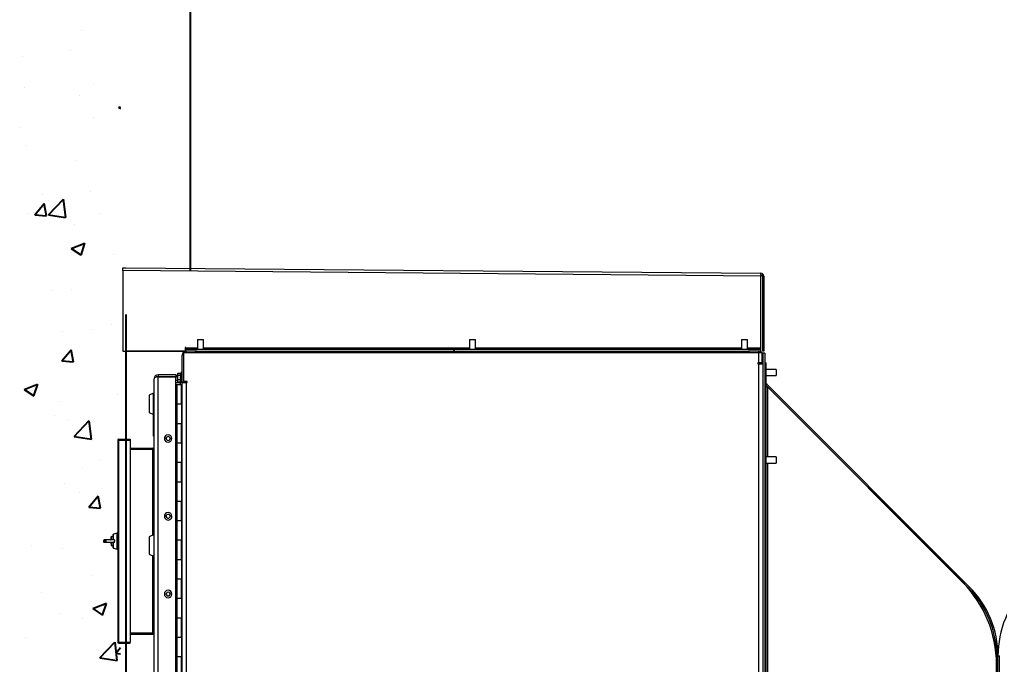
# Model space of a CAD drawing. Extents: x 1.3 to 36.8, y 1.2 to 24.4.
# Drawn here: x 9.058 to 10.109, y 21.726 to 22.417 of the extents above; entities that cross this region are included whole.
import ezdxf

# ---------------------------------------------------------------- set-up
doc = ezdxf.new("R2010")
doc.units = 0
doc.header["$LTSCALE"] = 96
doc.header["$MEASUREMENT"] = 0
doc.linetypes.add('DOT', pattern=[0.25, 0, -0.25])
doc.layers.add('Annotations', color=250, linetype='Continuous', lineweight=9)
doc.layers.add('NO PLOT - GRID', color=255, linetype='DOT', plot=False)
doc.styles.add('Borrego', font='ARIALN.TTF')
doc.dimstyles.new('Borrego', dxfattribs={"dimtxt": 0.075, "dimasz": 0.1, "dimexe": 0.05, "dimexo": 0.05, "dimgap": 0.05, "dimtad": 0, "dimdec": 0, "dimzin": 0, "dimdsep": 46, "dimlunit": 3, "dimtxsty": 'Borrego', "dimcen": 0.05, "dimadec": 1, "dimazin": 0, "dimtfac": 1, "dimtdec": 0, "dimtofl": 0, "dimtmove": 0, "dimatfit": 3, "dimfxl": 1, "dimtolj": 1, "dimtzin": 0, "dimarcsym": 0})

# ---------------------------------------------------------------- blocks, each defined once
blk = doc.blocks.new('*D69')
at = {"layer": 'Annotations', "color": 0, "lineweight": -2}
for p, q in [((9.1721, 22.1014), (9.1721, 20.3171)), ((8.9223, 21.1716), (8.9223, 20.3171)), ((8.8223, 20.3671), (8.7223, 20.3671)), ((9.2721, 20.3671), (9.3721, 20.3671))]:
    blk.add_line(p, q, dxfattribs=at)
at = {"layer": 'Annotations', "color": 0}
for points in [[(8.8223, 20.3837), (8.8223, 20.3504), (8.9223, 20.3671)], [(9.2721, 20.3837), (9.2721, 20.3504), (9.1721, 20.3671)]]:
    blk.add_solid(points, dxfattribs=at)
at = {"layer": 'Defpoints', "color": 0}
for p in [(9.1721, 22.1514), (8.9223, 21.2216), (8.9223, 20.3671)]:
    blk.add_point(p, dxfattribs=at)
at = {"layer": 'Annotations', "color": 0, "lineweight": 9, "insert": (9.0472, 20.3671), "char_height": 0.0875, "attachment_point": 5, "style": 'Borrego'}
blk.add_mtext("\\A1;1'", dxfattribs=at)

msp = doc.modelspace()

# ---------------------------------------------------------------- linework, layer by layer
for p, q in [((9.1245, 22.40532), (9.1245, 22.40532)), ((9.11309, 22.38414), (9.11309, 22.38414)), ((9.06094, 22.37727), (9.06094, 22.37727)), ((9.0636, 22.34411), (9.0636, 22.34411)), ((9.13703, 22.34882), (9.13703, 22.34882)), ((9.12197, 22.33597), (9.12197, 22.33597)), ((9.16438, 22.32319), (9.16649, 22.324)), ((9.16438, 22.32319), (9.16649, 22.32177)), ((9.13719, 22.31236), (9.13719, 22.31236)), ((9.05829, 22.30197), (9.05829, 22.30197)), ((9.06545, 22.28222), (9.06545, 22.28222)), ((9.11944, 22.26662), (9.11944, 22.26662)), ((9.08238, 22.23019), (9.08238, 22.23019)), ((9.13425, 22.23295), (9.13425, 22.23295)), ((9.07458, 22.20824), (9.08462, 22.22021)), ((9.08708, 22.20703), (9.08467, 22.22009)), ((9.08905, 22.20807), (9.10528, 22.22499)), ((9.10763, 22.2051), (9.10533, 22.22488)), ((9.06696, 22.20967), (9.06696, 22.20967)), ((9.07458, 22.20824), (9.08703, 22.20715)), ((9.08905, 22.20807), (9.10758, 22.2052)), ((9.14501, 22.20931), (9.14501, 22.20931)), ((9.1169, 22.19726), (9.1169, 22.19726)), ((9.11369, 22.17212), (9.12828, 22.17772)), ((9.1241, 22.16501), (9.12833, 22.1776)), ((9.11369, 22.17212), (9.12405, 22.16513)), ((9.15915, 22.16534), (9.15915, 22.16534)), ((9.0928, 22.12705), (9.0928, 22.12705)), ((9.11437, 22.12791), (9.11437, 22.12791)), ((9.1565, 22.09004), (9.1565, 22.09004)), ((9.10434, 22.08317), (9.10434, 22.08317)), ((9.13641, 22.08501), (9.13641, 22.08501)), ((9.10348, 22.05153), (9.11353, 22.0635)), ((9.11184, 22.05856), (9.11184, 22.05856)), ((9.11598, 22.05032), (9.11357, 22.06338)), ((9.10348, 22.05153), (9.11593, 22.05044)), ((9.063, 22.02104), (9.07759, 22.02664)), ((9.07341, 22.01394), (9.07764, 22.02653)), ((9.063, 22.02104), (9.07336, 22.01405)), ((9.06483, 22.01841), (9.06483, 22.01841)), ((9.16344, 22.0159), (9.16344, 22.0159)), ((9.10169, 22.00787), (9.10169, 22.00787)), ((9.09616, 21.99261), (9.09616, 21.99261)), ((9.1093, 21.98921), (9.1093, 21.98921)), ((9.11667, 21.97065), (9.1329, 21.98756)), ((9.13525, 21.96767), (9.13295, 21.98746)), ((9.11667, 21.97065), (9.1352, 21.96778)), ((9.1444, 21.9455), (9.1444, 21.9455)), ((9.12579, 21.93609), (9.12579, 21.93609)), ((9.10677, 21.91985), (9.10677, 21.91985)), ((9.12199, 21.91), (9.12199, 21.91)), ((9.13239, 21.89482), (9.14243, 21.90679)), ((9.14489, 21.89361), (9.14248, 21.90667)), ((9.13239, 21.89482), (9.14484, 21.89373)), ((9.07098, 21.85392), (9.07098, 21.85392)), ((9.10424, 21.8505), (9.10424, 21.8505)), ((9.1358, 21.8212), (9.1358, 21.8212)), ((9.08142, 21.80354), (9.08142, 21.80354)), ((9.13666, 21.78609), (9.15125, 21.79169)), ((9.13666, 21.78609), (9.14703, 21.7791)), ((9.14708, 21.77898), (9.1513, 21.79157)), ((9.14775, 21.78907), (9.14775, 21.78907)), ((9.1017, 21.78115), (9.1017, 21.78115)), ((9.12535, 21.77556), (9.12535, 21.77556)), ((9.06422, 21.7546), (9.06422, 21.7546)), ((9.14429, 21.73323), (9.16052, 21.75014)), ((9.16287, 21.73025), (9.16057, 21.75003)), ((9.16129, 21.73812), (9.16649, 21.7443)), ((9.14429, 21.73323), (9.16282, 21.73035)), ((9.16129, 21.73812), (9.16649, 21.73766))]:
    msp.add_line(p, q)
at = {"color": 7, "linetype": 'Continuous', "lineweight": 15}
for p, q in [((9.16892, 22.14984), (9.16893, 22.1514)), ((9.16892, 22.14828), (9.16892, 22.06208)), ((9.8533, 22.14231), (9.16892, 22.14828)), ((9.16893, 22.1514), (9.17207, 22.15138)), ((9.17207, 22.15138), (9.85331, 22.14543)), ((9.8533, 22.14387), (9.85331, 22.14543)), ((9.8533, 22.06521), (9.8533, 22.14231)), ((9.85484, 22.14231), (9.85484, 22.06208)), ((9.85484, 22.14231), (9.85641, 22.14231)), ((9.85641, 22.14231), (9.85641, 22.06208)), ((9.24896, 22.07439), (9.24896, 22.06365)), ((9.24896, 22.07439), (9.25552, 22.07439)), ((9.25552, 22.06365), (9.25552, 22.07439)), ((9.54063, 22.07439), (9.54063, 22.06365)), ((9.54063, 22.07439), (9.54719, 22.07439)), ((9.54719, 22.06365), (9.54719, 22.07439)), ((9.83229, 22.07439), (9.83229, 22.06365)), ((9.83229, 22.07439), (9.83885, 22.07439)), ((9.83885, 22.06365), (9.83885, 22.07439)), ((9.16892, 22.06208), (9.23585, 22.06208)), ((9.17204, 22.06208), (9.17204, 22.06207)), ((9.23653, 22.06207), (9.17204, 22.06207)), ((9.2325, 22.02886), (9.2325, 22.05771)), ((9.23406, 22.05771), (9.2325, 22.05771)), ((9.23406, 22.06052), (9.23406, 22.02932)), ((9.23406, 22.06052), (9.85433, 22.06052)), ((9.23663, 22.06599), (9.23585, 22.06599)), ((9.23585, 22.06599), (9.23585, 22.06208)), ((9.23663, 22.06363), (9.23585, 22.06363)), ((9.23663, 22.06521), (9.23663, 22.06599)), ((9.23663, 22.06521), (9.23663, 22.06365)), ((9.24896, 22.06521), (9.23663, 22.06521)), ((9.23663, 22.06208), (9.23663, 22.06365)), ((9.8533, 22.06365), (9.23663, 22.06365)), ((9.23688, 22.06208), (9.23663, 22.06208)), ((9.24703, 22.06208), (9.23688, 22.06208)), ((9.23688, 22.06052), (9.23688, 22.06208)), ((9.24703, 22.06052), (9.24703, 22.06208)), ((9.24813, 22.06208), (9.24703, 22.06208)), ((9.24813, 22.06052), (9.24813, 22.06208)), ((9.24813, 22.06208), (9.83969, 22.06208)), ((9.54063, 22.06521), (9.25552, 22.06521)), ((9.83229, 22.06521), (9.54719, 22.06521)), ((9.8533, 22.06521), (9.83885, 22.06521)), ((9.83969, 22.06208), (9.83969, 22.06052)), ((9.84078, 22.06208), (9.83969, 22.06208)), ((9.84078, 22.06052), (9.84078, 22.06208)), ((9.85094, 22.06208), (9.84078, 22.06208)), ((9.8533, 22.06208), (9.85094, 22.06208)), ((9.85094, 20.74958), (9.85094, 22.06208)), ((9.8533, 22.06365), (9.8533, 22.06521)), ((9.8533, 22.06208), (9.8533, 22.06365)), ((9.85433, 22.06052), (9.85433, 22.04943)), ((9.85433, 22.05771), (9.85531, 22.05771)), ((9.85641, 22.06208), (9.85484, 22.06208)), ((9.85531, 22.0599), (9.85531, 21.38458)), ((9.8575, 22.0599), (9.85531, 22.0599)), ((9.8575, 22.0599), (9.8575, 21.38458)), ((9.85433, 22.04943), (9.84984, 22.04943)), ((9.84984, 22.04943), (9.84984, 22.04833)), ((9.84984, 22.04833), (9.85094, 22.04833)), ((9.85094, 22.04833), (9.85531, 22.04833)), ((9.85313, 22.04943), (9.85313, 22.04906)), ((9.85531, 22.04906), (9.85313, 22.04906)), ((9.8575, 22.04948), (9.85906, 22.04948)), ((9.85906, 22.02775), (9.85906, 22.04948)), ((9.20675, 22.03667), (9.20675, 22.03448)), ((9.22581, 22.03667), (9.20675, 22.03667)), ((9.22581, 22.03667), (9.22581, 22.03448)), ((9.22807, 22.03817), (9.22758, 22.03754)), ((9.22758, 22.03754), (9.22758, 22.03699)), ((9.22758, 22.03344), (9.22758, 22.03699)), ((9.23109, 22.03817), (9.22807, 22.03817)), ((9.2316, 22.03896), (9.2314, 22.03841)), ((9.2316, 22.03344), (9.2316, 22.03896)), ((9.8698, 22.04234), (9.85906, 22.04234)), ((9.8698, 22.04234), (9.8698, 22.03578)), ((9.20238, 20.73771), (9.20238, 22.03229)), ((9.20456, 22.03448), (9.20456, 22.03406)), ((9.21498, 22.03448), (9.20456, 22.03448)), ((9.20675, 22.03433), (9.22581, 22.03433)), ((9.20675, 20.73567), (9.20675, 22.03433)), ((9.22581, 22.03448), (9.21498, 22.03448)), ((9.21498, 22.03433), (9.21498, 22.03448)), ((9.22485, 22.03433), (9.22485, 22.03448)), ((9.22758, 22.0359), (9.22581, 22.0359)), ((9.22581, 20.73567), (9.22581, 22.03433)), ((9.22581, 22.03098), (9.22758, 22.03098)), ((9.22581, 22.02823), (9.23031, 22.02823)), ((9.22581, 22.02625), (9.22685, 22.02625)), ((9.22685, 22.02625), (9.23185, 22.02625)), ((9.22685, 22.02625), (9.22685, 22.00542)), ((9.22758, 22.03344), (9.22758, 22.02989)), ((9.22758, 22.02989), (9.22758, 22.02934)), ((9.22758, 22.02934), (9.22807, 22.0287)), ((9.23109, 22.03581), (9.22807, 22.03581)), ((9.23109, 22.03107), (9.22807, 22.03107)), ((9.23109, 22.0287), (9.22807, 22.0287)), ((9.2325, 22.02823), (9.23031, 22.02823)), ((9.23031, 22.02823), (9.23031, 22.02625)), ((9.2314, 22.02846), (9.23149, 22.02823)), ((9.2316, 22.02823), (9.2316, 22.03344)), ((9.23185, 22.00542), (9.23185, 22.02625)), ((9.2325, 22.02625), (9.23185, 22.02625)), ((9.2325, 22.02886), (9.23469, 22.02886)), ((9.2325, 22.02823), (9.2325, 22.02886)), ((9.2325, 20.74177), (9.2325, 22.02823)), ((9.2325, 22.02823), (9.23688, 22.02823)), ((9.23797, 22.02932), (9.23406, 22.02932)), ((9.23469, 22.02886), (9.23469, 22.02932)), ((9.23469, 22.02823), (9.23469, 22.02886)), ((9.23625, 22.02932), (9.23625, 22.02823)), ((9.23688, 22.02823), (9.23688, 20.74177)), ((9.23688, 22.02823), (9.23797, 22.02823)), ((9.23797, 22.02823), (9.23797, 22.02932)), ((9.8575, 22.02775), (9.85906, 22.02775)), ((9.85952, 22.02665), (9.85842, 22.02554)), ((9.85906, 22.03578), (9.8698, 22.03578)), ((10.07699, 21.80918), (9.85952, 22.02665)), ((9.20238, 22.01714), (9.19717, 22.01471)), ((9.20185, 21.97072), (9.20185, 22.01583)), ((9.20185, 22.01583), (9.20238, 22.01583)), ((9.8575, 22.02448), (9.85906, 22.02448)), ((9.86055, 22.02341), (9.85842, 22.02554)), ((9.85906, 21.04948), (9.85906, 22.02448)), ((9.86063, 22.02333), (10.06933, 21.81463)), ((10.07589, 21.80807), (9.86063, 22.02333)), ((9.86063, 21.94859), (9.86063, 22.02333)), ((9.19717, 22.01471), (9.19717, 21.99613)), ((9.22685, 22.00542), (9.22685, 21.98458)), ((9.22685, 22.00542), (9.23185, 22.00542)), ((9.22685, 22.00542), (9.23185, 22.00542)), ((9.23185, 22.00542), (9.23185, 21.98458)), ((9.23185, 22.00542), (9.2325, 22.00542)), ((9.19717, 21.99613), (9.20185, 21.99394)), ((9.22685, 21.98458), (9.23185, 21.98458)), ((9.22685, 21.98458), (9.23185, 21.98458)), ((9.22685, 21.98458), (9.22685, 21.96375)), ((9.23185, 21.96375), (9.23185, 21.98458)), ((9.23185, 21.98458), (9.2325, 21.98458)), ((9.16458, 21.96653), (9.1634, 21.96653)), ((9.1634, 21.96653), (9.1634, 21.75014)), ((9.16458, 21.96673), (9.16458, 21.96771)), ((9.16458, 21.96771), (9.17694, 21.96771)), ((9.16458, 21.96673), (9.17694, 21.96673)), ((9.16458, 21.96653), (9.17694, 21.96653)), ((9.16458, 21.75014), (9.16458, 21.96653)), ((9.17694, 21.96771), (9.17694, 21.96673)), ((9.17694, 21.96653), (9.17694, 21.75014)), ((9.20185, 21.97072), (9.20238, 21.97072)), ((9.22685, 21.96375), (9.22685, 21.94292)), ((9.22685, 21.96375), (9.23185, 21.96375)), ((9.22685, 21.96375), (9.23185, 21.96375)), ((9.23185, 21.96375), (9.23185, 21.94292)), ((9.23185, 21.96375), (9.2325, 21.96375)), ((9.17694, 21.95792), (9.20119, 21.95792)), ((9.17694, 21.95694), (9.20119, 21.95694)), ((9.20119, 21.95679), (9.17694, 21.95679)), ((9.20119, 21.95792), (9.20119, 21.95694)), ((9.20119, 21.86492), (9.20119, 21.95679)), ((9.22685, 21.94292), (9.23185, 21.94292)), ((9.22685, 21.94292), (9.23185, 21.94292)), ((9.22685, 21.94292), (9.22685, 21.92208)), ((9.23185, 21.92208), (9.23185, 21.94292)), ((9.23185, 21.94292), (9.2325, 21.94292)), ((9.8698, 21.94859), (9.85906, 21.94859)), ((9.85906, 21.94203), (9.8698, 21.94203)), ((9.86063, 21.69859), (9.86063, 21.94203)), ((9.8698, 21.94859), (9.8698, 21.94203)), ((9.22685, 21.92208), (9.22685, 21.90125)), ((9.22685, 21.92208), (9.23185, 21.92208)), ((9.22685, 21.92208), (9.23185, 21.92208)), ((9.23185, 21.92208), (9.23185, 21.90125)), ((9.23185, 21.92208), (9.2325, 21.92208)), ((9.22685, 21.90125), (9.23185, 21.90125)), ((9.22685, 21.90125), (9.22685, 21.88042)), ((9.22685, 21.90125), (9.23185, 21.90125)), ((9.23185, 21.88042), (9.23185, 21.90125)), ((9.23185, 21.90125), (9.2325, 21.90125)), ((9.22685, 21.88042), (9.22685, 21.85958)), ((9.22685, 21.88042), (9.23185, 21.88042)), ((9.22685, 21.88042), (9.23185, 21.88042)), ((9.23185, 21.88042), (9.23185, 21.85958)), ((9.23185, 21.88042), (9.2325, 21.88042)), ((9.14871, 21.85729), (9.14871, 21.85938)), ((9.15058, 21.85969), (9.14902, 21.85969)), ((9.1552, 21.85969), (9.15013, 21.85969)), ((9.15058, 21.85969), (9.15058, 21.85833)), ((9.16017, 21.85969), (9.15058, 21.85969)), ((9.15058, 21.85833), (9.15058, 21.85698)), ((9.15627, 21.86094), (9.15627, 21.86285)), ((9.15659, 21.8604), (9.15627, 21.86005)), ((9.15627, 21.86005), (9.15627, 21.85969)), ((9.15871, 21.86313), (9.15659, 21.86316)), ((9.15659, 21.86316), (9.15659, 21.8604)), ((9.15871, 21.85969), (9.15871, 21.86542)), ((9.16288, 21.86679), (9.15896, 21.86574)), ((9.15896, 21.85969), (9.15896, 21.86574)), ((9.16017, 21.85969), (9.16017, 21.85833)), ((9.16017, 21.85698), (9.16017, 21.85833)), ((9.1634, 21.86679), (9.16288, 21.86679)), ((9.16288, 21.84988), (9.16288, 21.86679)), ((9.20238, 21.86547), (9.19717, 21.86304)), ((9.19717, 21.86304), (9.19717, 21.84446)), ((9.22685, 21.85958), (9.23185, 21.85958)), ((9.22685, 21.85958), (9.22685, 21.83875)), ((9.22685, 21.85958), (9.23185, 21.85958)), ((9.23185, 21.83875), (9.23185, 21.85958)), ((9.23185, 21.85958), (9.2325, 21.85958)), ((9.15058, 21.85698), (9.14902, 21.85698)), ((9.1552, 21.85698), (9.15013, 21.85698)), ((9.16017, 21.85698), (9.15058, 21.85698)), ((9.15627, 21.85662), (9.15627, 21.85698)), ((9.15659, 21.85627), (9.15627, 21.85662)), ((9.15627, 21.85573), (9.15627, 21.85382)), ((9.15659, 21.85627), (9.15659, 21.8535)), ((9.15659, 21.8535), (9.15871, 21.85354)), ((9.15871, 21.85125), (9.15871, 21.85698)), ((9.15896, 21.85093), (9.15896, 21.85698)), ((9.15896, 21.85093), (9.16288, 21.84988)), ((9.16288, 21.84988), (9.1634, 21.84988)), ((9.19717, 21.84446), (9.20238, 21.84203)), ((9.19717, 21.84446), (9.19717, 21.84441)), ((9.19717, 21.84441), (9.20238, 21.84198)), ((9.20119, 21.75987), (9.20119, 21.84253)), ((9.22685, 21.83875), (9.22685, 21.81792)), ((9.22685, 21.83875), (9.23185, 21.83875)), ((9.22685, 21.83875), (9.23185, 21.83875)), ((9.23185, 21.83875), (9.23185, 21.81792)), ((9.23185, 21.83875), (9.2325, 21.83875)), ((9.22685, 21.81792), (9.23185, 21.81792)), ((9.22685, 21.81792), (9.22685, 21.79708)), ((9.22685, 21.81792), (9.23185, 21.81792)), ((9.23185, 21.79708), (9.23185, 21.81792)), ((9.23185, 21.81792), (9.2325, 21.81792)), ((10.07589, 21.80807), (10.07699, 21.80918)), ((9.22685, 21.79708), (9.22685, 21.77625)), ((9.22685, 21.79708), (9.23185, 21.79708)), ((9.22685, 21.79708), (9.23185, 21.79708)), ((9.23185, 21.79708), (9.23185, 21.77625)), ((9.23185, 21.79708), (9.2325, 21.79708)), ((9.22685, 21.77625), (9.23185, 21.77625)), ((9.22685, 21.77625), (9.22685, 21.75542)), ((9.22685, 21.77625), (9.23185, 21.77625)), ((9.23185, 21.75542), (9.23185, 21.77625)), ((9.23185, 21.77625), (9.2325, 21.77625)), ((9.20119, 21.75987), (9.17694, 21.75987)), ((9.17694, 21.75973), (9.20119, 21.75973)), ((9.17694, 21.75875), (9.20119, 21.75875)), ((9.20119, 21.75875), (9.20119, 21.75973)), ((9.22685, 21.75542), (9.22685, 21.73458)), ((9.22685, 21.75542), (9.23185, 21.75542)), ((9.22685, 21.75542), (9.23185, 21.75542)), ((9.23185, 21.75542), (9.23185, 21.73458)), ((9.23185, 21.75542), (9.2325, 21.75542)), ((9.16458, 21.75014), (9.1634, 21.75014)), ((9.16458, 21.75014), (9.17694, 21.75014)), ((9.16458, 21.74994), (9.16458, 21.74896)), ((9.16458, 21.74994), (9.17694, 21.74994)), ((9.16458, 21.74896), (9.17694, 21.74896)), ((9.17694, 21.74896), (9.17694, 21.74994)), ((9.22685, 21.73458), (9.23185, 21.73458)), ((9.22685, 21.73458), (9.22685, 21.71375)), ((9.22685, 21.73458), (9.23185, 21.73458)), ((9.23185, 21.71375), (9.23185, 21.73458)), ((9.23185, 21.73458), (9.2325, 21.73458)), ((10.10594, 21.04948), (10.10594, 21.73552)), ((10.1075, 21.73552), (10.10594, 21.73552)), ((10.1075, 21.04948), (10.1075, 21.73552)), ((10.1075, 21.73552), (10.10906, 21.73552)), ((10.1075, 21.04948), (10.1075, 21.73552)), ((10.10906, 21.04948), (10.10906, 21.73552))]:
    msp.add_line(p, q, dxfattribs=at)
for points in [[(9.24155, 22.14764), (9.24155, 23.28557)], [(9.52432, 22.06052), (9.52432, 22.06521)]]:
    msp.add_lwpolyline(points)
at = {"color": 7, "linetype": 'Continuous', "lineweight": 15, "flags": 128}
for points in [[(9.8533, 22.14387), (9.8533, 22.1435), (9.8533, 22.14231)], [(9.22807, 22.03817), (9.22759, 22.03712), (9.22758, 22.03699)], [(9.22758, 22.03699), (9.22791, 22.03603), (9.22807, 22.03581)], [(9.23109, 22.03581), (9.23088, 22.03697), (9.23109, 22.03817)], [(9.22807, 22.03107), (9.22786, 22.03167), (9.22758, 22.03344)], [(9.22807, 22.03107), (9.22759, 22.03001), (9.22758, 22.02989)], [(9.22758, 22.02989), (9.22791, 22.02893), (9.22807, 22.0287)], [(9.23109, 22.03107), (9.23088, 22.0334), (9.23109, 22.03581)], [(9.23109, 22.0287), (9.23088, 22.02987), (9.23109, 22.03107)], [(9.86063, 22.02333), (9.86006, 22.02361), (9.85957, 22.02388), (9.85922, 22.02415), (9.85907, 22.02442), (9.85906, 22.02448)], [(9.15058, 21.85833), (9.15018, 21.85828), (9.14993, 21.8582), (9.14958, 21.85803), (9.14917, 21.85775), (9.14912, 21.8577), (9.14911, 21.8577), (9.14911, 21.8577), (9.14911, 21.8577), (9.14911, 21.8577), (9.14911, 21.8577), (9.14911, 21.8577), (9.14911, 21.8577), (9.14911, 21.8577), (9.14911, 21.8577), (9.14911, 21.8577), (9.14911, 21.8577), (9.14911, 21.85769), (9.1491, 21.85769), (9.14909, 21.85768), (9.14906, 21.85766), (9.14902, 21.85762), (9.14895, 21.85755), (9.14882, 21.85742), (9.14874, 21.85733), (9.14871, 21.85729)], [(9.15627, 21.86094), (9.15635, 21.86054), (9.1564, 21.86048), (9.15646, 21.86044), (9.15652, 21.86041), (9.15656, 21.8604), (9.15659, 21.8604)], [(9.1552, 21.85698), (9.1552, 21.85698), (9.1552, 21.85698), (9.1552, 21.85698), (9.1552, 21.85698), (9.1552, 21.85698), (9.15521, 21.85698), (9.15524, 21.85697), (9.15534, 21.85694)], [(9.15627, 21.85573), (9.15635, 21.85613), (9.1564, 21.85619), (9.15646, 21.85623), (9.15652, 21.85626), (9.15656, 21.85626), (9.15659, 21.85627)]]:
    msp.add_lwpolyline(points, dxfattribs=at)
at = {"color": 7, "linetype": 'Continuous', "lineweight": 15}
for centre, radius, start, end in [((8.72601, 22.15206), 0.44293, 359.51048, 359.8065), ((9.85328, 22.14231), 0.00156, 0, 89.5), ((9.85328, 22.14231), 0.00312, 0, 89.5), ((9.17204, 22.0652), 0.00312, 264.64561, 270), ((9.23688, 22.05771), 0.00437, 90, 180), ((9.85094, 22.05771), 0.00437, 0, 90), ((9.20675, 22.03229), 0.00437, 90, 180), ((9.23107, 22.03852), 0.000349, 274.10112, 342.23838), ((9.23438, 22.03717), 0.00323, 157.29293, 202.70707), ((9.23204, 22.0388), 0.000465, 0, 160), ((9.23495, 22.03313), 0.00738, 158.71137, 176.79676), ((9.23114, 22.03615), 0.000346, 261.89685, 318.54968), ((9.23114, 22.03073), 0.000346, 41.45032, 98.10315), ((9.23106, 22.02835), 0.000362, 19.01849, 84.48454), ((9.24377, 22.03343), 0.01262, 168.60339, 191.39661), ((9.23441, 22.0297), 0.00326, 157.52384, 202.47616), ((9.86063, 22.02775), 0.00312, 180, 225), ((9.86063, 22.02775), 0.00156, 180, 225), ((9.16458, 21.96653), 0.00118, 90, 180), ((9.16458, 21.96653), 0.000205, 90, 180), ((9.21748, 21.96833), 0.00401, 0.18886, 180), ((9.21748, 21.96833), 0.00401, 180, 359.86303), ((9.21748, 21.96833), 0.00208, 0, 179.85131), ((9.21748, 21.96833), 0.00208, 179.85574, 0), ((9.20119, 21.95674), 0.00118, 0, 90), ((9.20119, 21.95674), 0.000205, 16.11915, 90), ((9.21748, 21.885), 0.00401, 0, 179.86303), ((9.21748, 21.885), 0.00401, 180, 0.13698), ((9.21748, 21.885), 0.00208, 0, 179.85128), ((9.21748, 21.885), 0.00208, 180, 359.8513), ((9.14902, 21.85938), 0.000312, 90, 180), ((9.15102, 21.86128), 0.00299, 219.44765, 261.64239), ((9.15502, 21.86094), 0.00125, 284.88945, 0), ((9.15658, 21.86285), 0.000312, 88.99902, 180), ((9.15904, 21.86542), 0.000333, 105, 180), ((9.14902, 21.85729), 0.000312, 180, 270), ((9.15502, 21.85573), 0.00125, 0, 75.11055), ((9.15658, 21.85382), 0.000312, 180, 271.00098), ((9.15904, 21.85125), 0.000333, 180, 255), ((9.21748, 21.80167), 0.00401, 0, 179.86303), ((9.98094, 21.72625), 0.125, 0, 45), ((10.00333, 21.73552), 0.1026, 0, 45), ((10.00333, 21.73552), 0.10417, 0, 45), ((10.21167, 21.73552), 0.10417, 135, 180), ((9.21748, 21.80167), 0.00401, 180, 359.86303), ((9.21748, 21.80167), 0.00208, 359.85574, 180), ((9.21748, 21.80167), 0.00208, 179.85575, 0), ((9.20119, 21.75993), 0.00118, 270, 0), ((9.20119, 21.75993), 0.000205, 270, 343.881), ((9.16458, 21.75014), 0.00118, 180, 270), ((9.16458, 21.75014), 0.000205, 180, 270)]:
    msp.add_arc(centre, radius, start, end, dxfattribs=at)
for centre, major_axis, ratio, start_param, end_param in [((9.20675, 22.03229), (0.00437, 0), 0.4663282, 1.5707963, 3.1415927), ((9.20119, 21.95674), (0.00118, 0), 0.0488853, 0, 1.5707963), ((9.20119, 21.75993), (0.00118, 0), 0.0488853, 4.712389, 6.2831853)]:
    msp.add_ellipse(centre, major_axis=major_axis, ratio=ratio, start_param=start_param, end_param=end_param, dxfattribs=at)
for points, knots in [([(9.2154, 21.96833), (9.21514, 21.96833), (9.21461, 21.96833), (9.21401, 21.96833), (9.21361, 21.96833), (9.21352, 21.96833), (9.21347, 21.96833)], [0, 0, 0, 0, 0.272761, 0.5617807, 0.7872328, 1, 1, 1, 1]), ([(9.22149, 21.96833), (9.22142, 21.96833), (9.22129, 21.96833), (9.22077, 21.96833), (9.22017, 21.96833), (9.21976, 21.96833), (9.21956, 21.96833)], [0, 0, 0, 0, 0.2727676, 0.5617951, 0.7872369, 1, 1, 1, 1]), ([(9.2154, 21.885), (9.21514, 21.885), (9.21461, 21.885), (9.21401, 21.885), (9.21361, 21.885), (9.21352, 21.885), (9.21347, 21.885)], [0, 0, 0, 0, 0.272761, 0.5617807, 0.7872328, 1, 1, 1, 1]), ([(9.22149, 21.885), (9.22142, 21.885), (9.22129, 21.885), (9.22077, 21.885), (9.22017, 21.885), (9.21976, 21.885), (9.21956, 21.885)], [0, 0, 0, 0, 0.2727676, 0.5617951, 0.7872369, 1, 1, 1, 1]), ([(9.2154, 21.80167), (9.21514, 21.80167), (9.21461, 21.80167), (9.21401, 21.80167), (9.21361, 21.80167), (9.21352, 21.80167), (9.21347, 21.80167)], [0, 0, 0, 0, 0.272761, 0.5617807, 0.7872328, 1, 1, 1, 1]), ([(9.22149, 21.80167), (9.22142, 21.80167), (9.22129, 21.80167), (9.22077, 21.80167), (9.22017, 21.80167), (9.21976, 21.80167), (9.21956, 21.80167)], [0, 0, 0, 0, 0.2727676, 0.5617951, 0.7872369, 1, 1, 1, 1])]:
    msp.add_open_spline(points, degree=3, knots=knots, dxfattribs=at)
at = {"layer": 'NO PLOT - GRID'}
msp.add_line((1.64392, 21.97462), (35.16892, 21.97462), dxfattribs=at)

# ---------------------------------------------------------------- dimensions: what is measured, and where the dimension line sits
at = {"layer": 'Annotations', "lineweight": 9}
dim = msp.add_linear_dim(base=(8.92229, 20.36708), p1=(9.17207, 22.15138), p2=(8.92229, 21.22156), dimstyle='Borrego', override={"dimscale": 1, "dimtxt": 0.0875, "dimlfac": 48.000002, "dimtix": 0, "dimtofl": 0, "dimtmove": 0, "dimatfit": 3}, dxfattribs=at)
dim.commit()
dim.dimension.update_dxf_attribs({"geometry": '*D69', "text_midpoint": (9.04718, 20.36708)})

doc.saveas('drawing.dxf')
